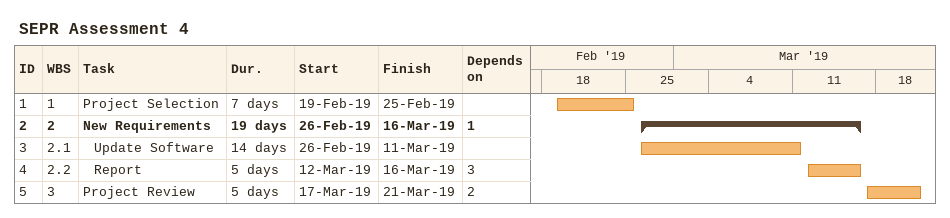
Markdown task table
SEPR Assessment 4

| ID | WBS | Task | Duration | Start | Finish | Predecessors |
|---|---|---|---|---|---|---|
| 1 | 1 | Project Selection | 7d | 2019-02-19 | 2019-02-25 |  |
| 2 | 2 | **New Requirements** | 19d | 2019-02-26 | 2019-03-16 | 1 |
| 3 | 2.1 | Update Software | 14d | 2019-02-26 | 2019-03-11 |  |
| 4 | 2.2 | Report | 5d | 2019-03-12 | 2019-03-16 | 3 |
| 5 | 3 | Project Review | 5d | 2019-03-17 | 2019-03-21 | 2 |
